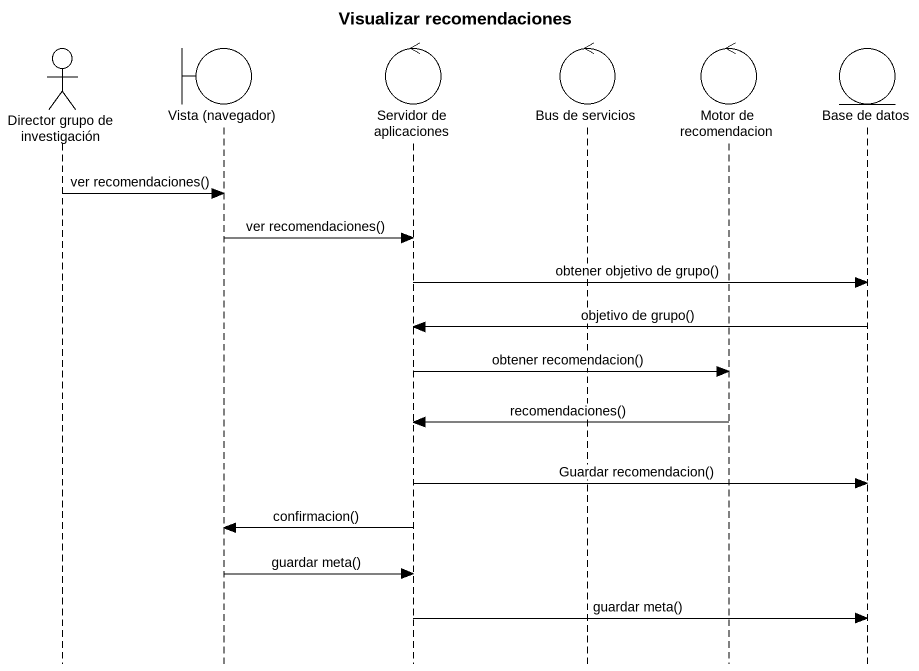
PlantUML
@startuml
title Visualizar recomendaciones
hide footbox
actor "Director grupo de investigación" as Director_grupo_de
boundary "Vista (navegador)" as Vista_navegador
control "Servidor de aplicaciones" as Servidor_de_aplicaciones
control "Bus de servicios" as Bus_de_servicios
control "Motor de recomendacion" as Motor_de_recomendacion
entity "Base de datos" as Base_de_datos

Director_grupo_de -> Vista_navegador : ver recomendaciones()
Vista_navegador -> Servidor_de_aplicaciones : ver recomendaciones()
Servidor_de_aplicaciones -> Base_de_datos : obtener objetivo de grupo()
Base_de_datos -> Servidor_de_aplicaciones : objetivo de grupo()
Servidor_de_aplicaciones -> Motor_de_recomendacion : obtener recomendacion()
Motor_de_recomendacion -> Servidor_de_aplicaciones : recomendaciones()
Servidor_de_aplicaciones -> Base_de_datos : Guardar recomendacion()
Servidor_de_aplicaciones -> Vista_navegador : confirmacion()
Vista_navegador -> Servidor_de_aplicaciones : guardar meta()
Servidor_de_aplicaciones -> Base_de_datos : guardar meta()
@enduml
